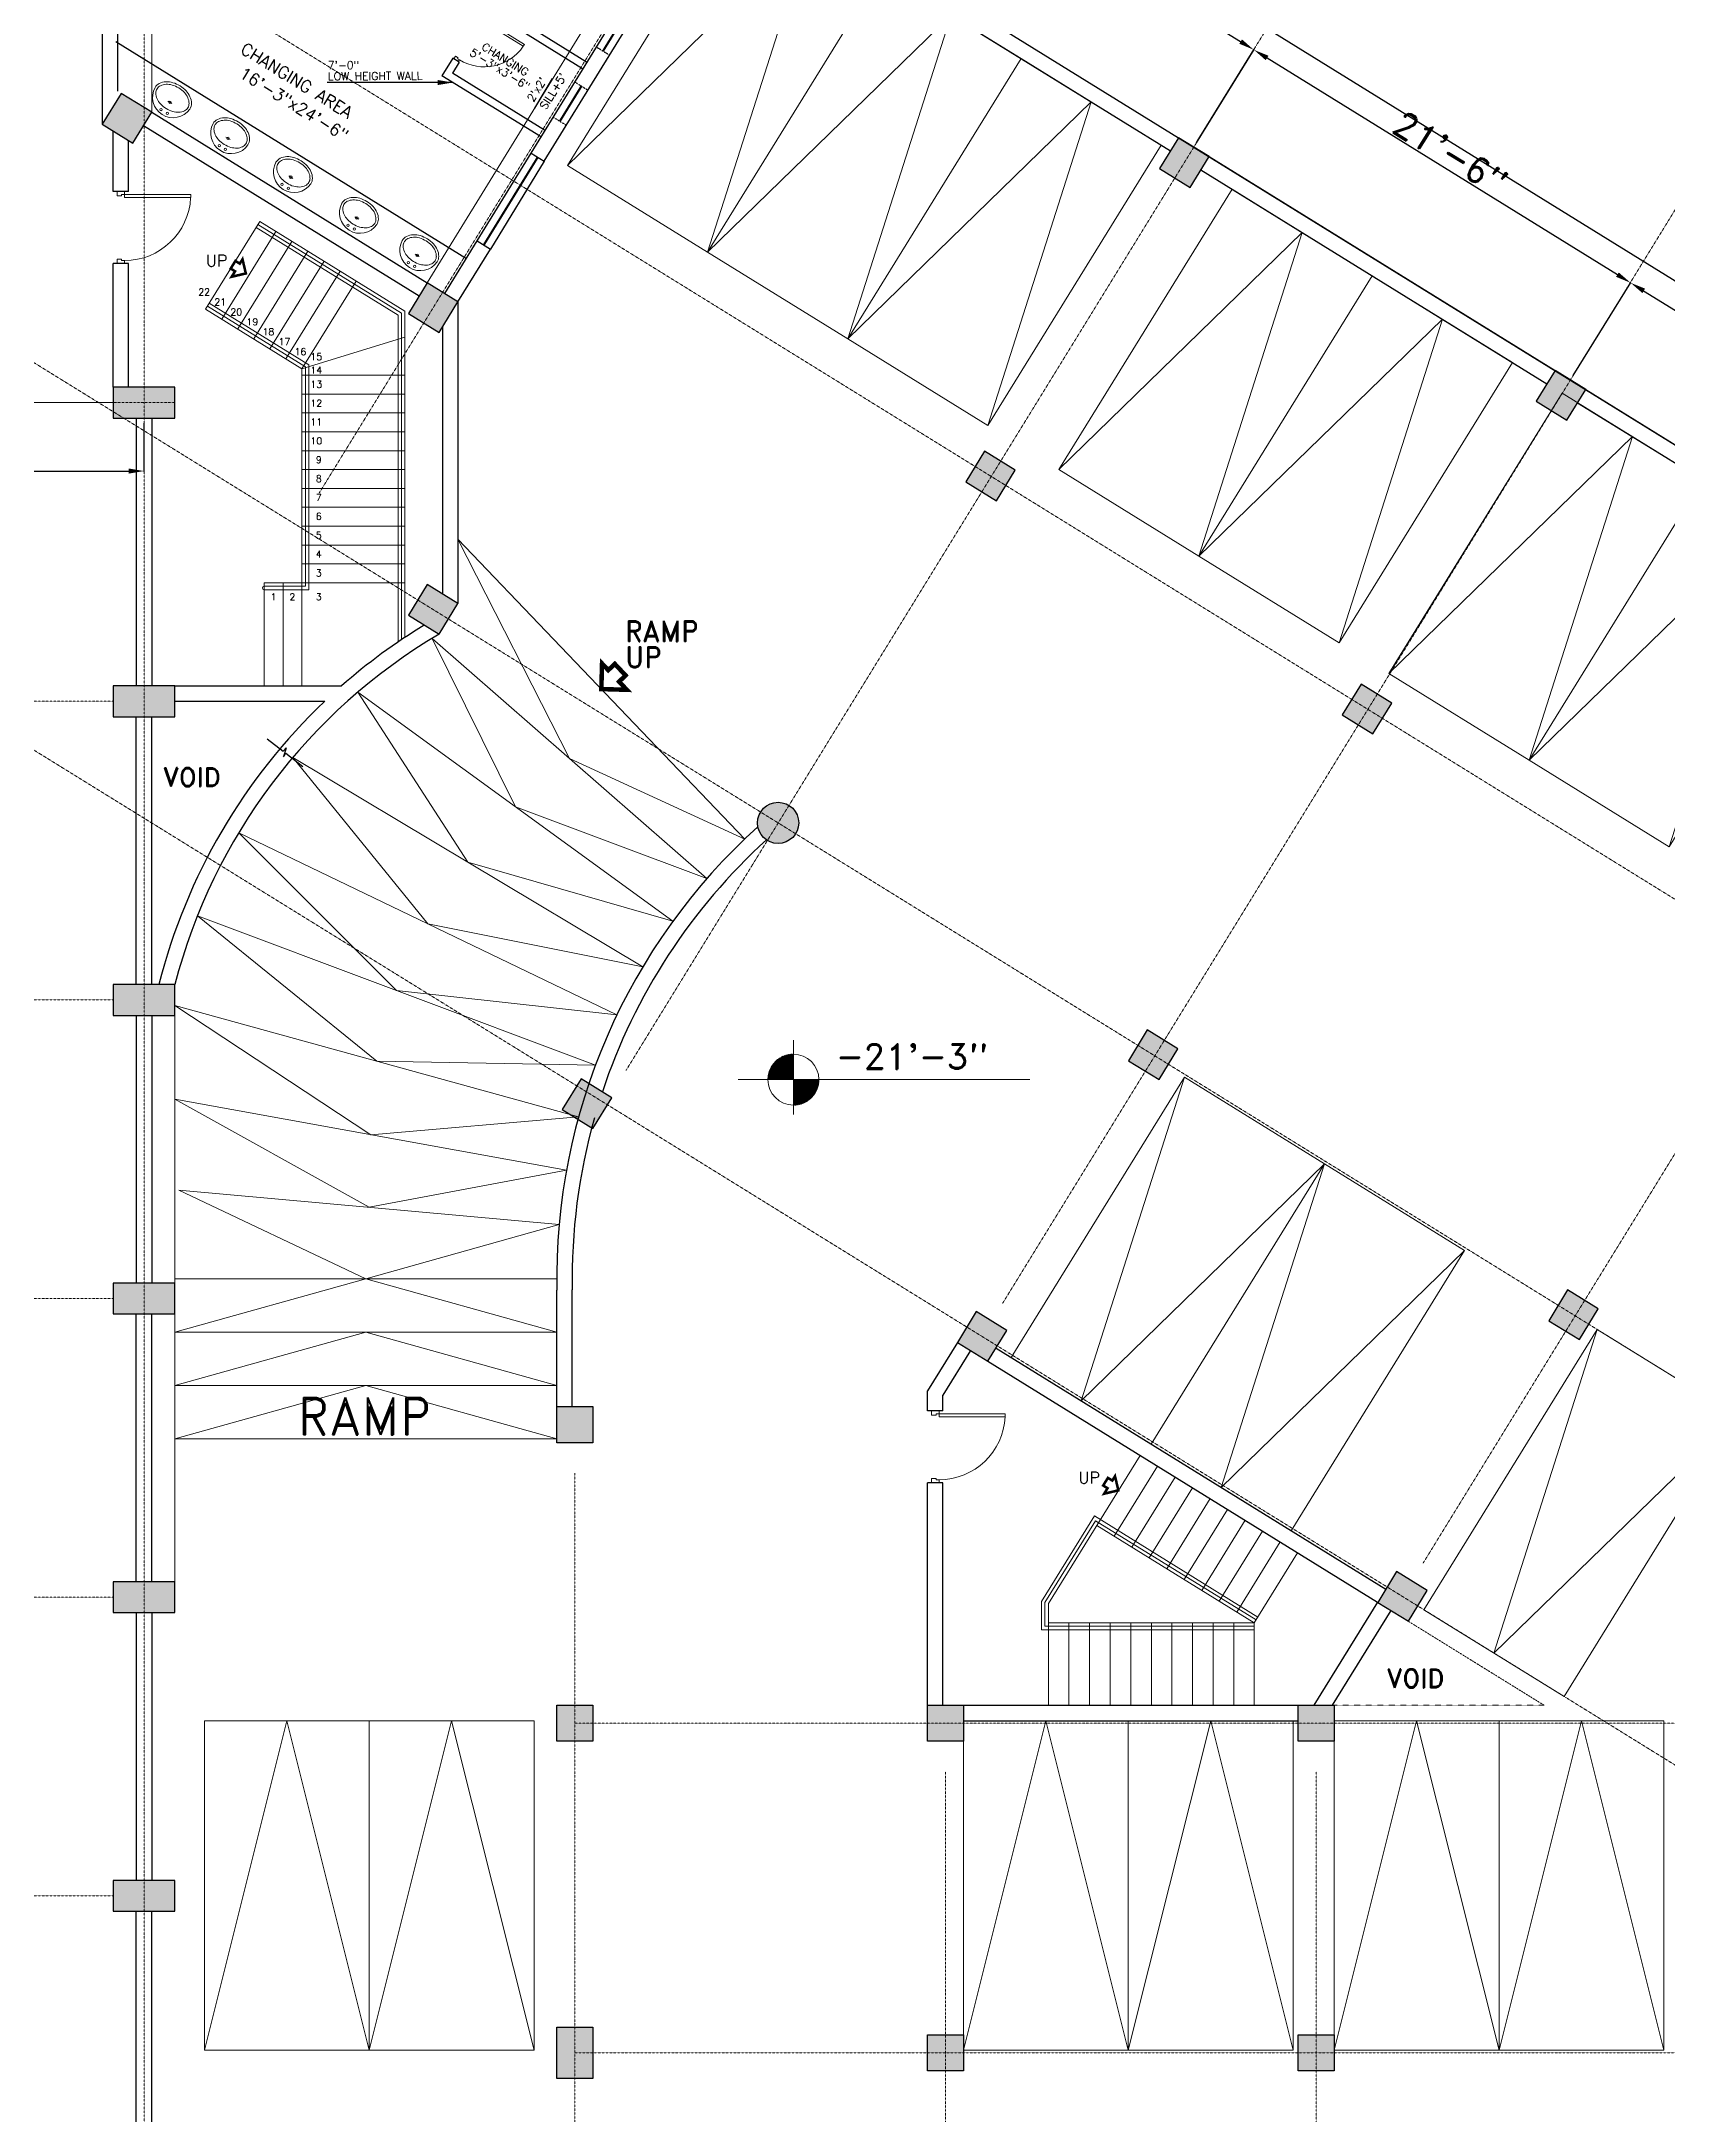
# Model space of a CAD drawing. Header units: inches. Extents: x -110725 to 51121, y 8404 to 44825.
# Drawn here: x -57237 to -56289, y 20985 to 22193 of the extents above; entities that cross this region are included whole.
import ezdxf
from ezdxf.enums import TextEntityAlignment as Align

# ---------------------------------------------------------------- set-up
doc = ezdxf.new("R2010")
doc.units = ezdxf.units.IN
doc.header["$LTSCALE"] = 0.1
doc.header["$MEASUREMENT"] = 0
doc.linetypes.add('CENTER', pattern=[2, 1.25, -0.25, 0.25, -0.25])
doc.linetypes.add('DASHED', pattern=[0.75, 0.5, -0.25])
doc.layers.get('0').update_dxf_attribs({"color": 1, "lineweight": 0})
doc.layers.get('Defpoints').update_dxf_attribs({"lineweight": 0})
for name, color, linetype in [('building', 6, 'Continuous'), ('Column Hatch', 7, 'Continuous'), ('COLUMNS', 200, 'Continuous'), ('GF', 1, 'Continuous'), ('GFT', 4, 'Continuous'), ('GFW', 5, 'Continuous'), ('Hach', 252, 'Continuous')]:
    doc.layers.add(name, color=color, linetype=linetype)
for name, color, linetype, lineweight in [('CAR', 4, 'Continuous', 0), ('dim', 252, 'Continuous', 0), ('DOOR', 32, 'Continuous', 0), ('FIXTURES', 41, 'Continuous', 20), ('GRID', 8, 'CENTER', 0), ('POOL', 2, 'Continuous', 0), ('ramp', 3, 'Continuous', 20), ('stair', 5, 'Continuous', 0), ('terj block plan', 30, 'Continuous', 0), ('TEXT', 3, 'Continuous', 0)]:
    doc.layers.add(name, color=color, linetype=linetype, lineweight=lineweight)
doc.styles.add('ROMAND', font='romand.shx')
doc.dimstyles.new('DIM', dxfattribs={"dimtxt": 15, "dimasz": 9, "dimexe": 0.25, "dimexo": 3, "dimgap": 0.125, "dimtad": 1, "dimdec": 3, "dimzin": 3, "dimdsep": 46, "dimlunit": 4, "dimtxsty": 'ROMAND', "dimcen": 0.125, "dimaunit": 1, "dimadec": 0, "dimazin": 0, "dimtfac": 0.75, "dimtdec": 3, "dimtix": 1, "dimtofl": 0, "dimtmove": 2, "dimatfit": 3, "dimfxl": 1, "dimtolj": 1, "dimtzin": 3, "dimarcsym": 1})

# ---------------------------------------------------------------- blocks, each defined once
blk = doc.blocks.new('*D2935')
at = {"layer": 'Defpoints', "color": 0, "transparency": 16777216}
for p in [(-56844.6, 22303.9), (-56530.3, 22187.9), (-56564.8, 22131.8)]:
    blk.add_point(p, dxfattribs=at)
at = {"layer": 'dim', "color": 0, "lineweight": -2, "transparency": 16777216}
for p, q in [((-56843, 22306.5), (-56810, 22360.2)), ((-56802.4, 22355.3), (-56537.9, 22192.7)), ((-56563.2, 22134.4), (-56530.1, 22188.2))]:
    blk.add_line(p, q, dxfattribs=at)
at = {"layer": 'dim', "color": 0, "transparency": 16777216}
for points in [[(-56801.6, 22356.6), (-56803.2, 22354), (-56810.1, 22360)], [(-56537.1, 22193.9), (-56538.7, 22191.4), (-56530.3, 22187.9)]]:
    blk.add_solid(points, dxfattribs=at)
at = {"layer": 'dim', "color": 0, "transparency": 16777216, "insert": (-56663.2, 22285.3), "char_height": 15, "attachment_point": 5, "rotation": 328.4097, "style": 'ROMAND'}
blk.add_mtext('\\A1;27\'-4{\\H0.75x;\\S1/2;}"', dxfattribs=at)
blk = doc.blocks.new('*D2936')
at = {"layer": 'Defpoints', "color": 0, "transparency": 16777216}
for p in [(-56565.2, 22131.1), (-56310.7, 22052.1), (-56345.8, 21995.4)]:
    blk.add_point(p, dxfattribs=at)
at = {"layer": 'dim', "color": 0, "lineweight": -2, "transparency": 16777216}
for p, q in [((-56563.6, 22133.7), (-56530, 22188)), ((-56522.5, 22183.1), (-56318.4, 22056.9)), ((-56344.2, 21998), (-56310.6, 22052.3))]:
    blk.add_line(p, q, dxfattribs=at)
at = {"layer": 'dim', "color": 0, "transparency": 16777216}
for points in [[(-56521.7, 22184.4), (-56523.3, 22181.8), (-56530.1, 22187.8)], [(-56317.6, 22058.1), (-56319.2, 22055.6), (-56310.7, 22052.1)]]:
    blk.add_solid(points, dxfattribs=at)
at = {"layer": 'dim', "color": 0, "transparency": 16777216, "insert": (-56415.7, 22127.7), "char_height": 15, "attachment_point": 5, "rotation": 328.2649, "style": 'ROMAND'}
blk.add_mtext('\\A1;21\'-6"', dxfattribs=at)
blk = doc.blocks.new('*D2937')
at = {"layer": 'Defpoints', "color": 0, "transparency": 16777216}
for p in [(-56345.8, 21995.4), (-56065.8, 21900.6), (-56100.8, 21843.9)]:
    blk.add_point(p, dxfattribs=at)
at = {"layer": 'dim', "color": 0, "lineweight": -2, "transparency": 16777216}
for p, q in [((-56344.2, 21998), (-56310.6, 22052.3)), ((-56303.1, 22047.4), (-56073.4, 21905.4)), ((-56099.3, 21846.5), (-56065.6, 21900.9))]:
    blk.add_line(p, q, dxfattribs=at)
at = {"layer": 'dim', "color": 0, "transparency": 16777216}
for points in [[(-56302.3, 22048.7), (-56303.8, 22046.1), (-56310.7, 22052.1)], [(-56072.6, 21906.6), (-56074.2, 21904.1), (-56065.8, 21900.6)]]:
    blk.add_solid(points, dxfattribs=at)
at = {"layer": 'dim', "color": 0, "transparency": 16777216, "insert": (-56183.5, 21984.1), "char_height": 15, "attachment_point": 5, "rotation": 328.2649, "style": 'ROMAND'}
blk.add_mtext('\\A1;24\'-0"', dxfattribs=at)
blk = doc.blocks.new('*D2969')
at = {"layer": 'Defpoints', "color": 0, "transparency": 16777216}
for p in [(-57449.9, 21973.3), (-57176.9, 21973.3), (-57176.9, 21942.4)]:
    blk.add_point(p, dxfattribs=at)
at = {"layer": 'dim', "color": 0, "lineweight": -2, "transparency": 16777216}
for p, q in [((-57449.9, 21970.3), (-57449.9, 21942.1)), ((-57176.9, 21970.3), (-57176.9, 21942.1)), ((-57440.9, 21942.4), (-57185.9, 21942.4))]:
    blk.add_line(p, q, dxfattribs=at)
at = {"layer": 'dim', "color": 0, "transparency": 16777216}
for points in [[(-57440.9, 21943.9), (-57440.9, 21940.9), (-57449.9, 21942.4)], [(-57185.9, 21943.9), (-57185.9, 21940.9), (-57176.9, 21942.4)]]:
    blk.add_solid(points, dxfattribs=at)
at = {"layer": 'dim', "color": 0, "transparency": 16777216, "insert": (-57313.4, 21951.4), "char_height": 15, "attachment_point": 5, "style": 'ROMAND'}
blk.add_mtext('\\A1;22\'-9"', dxfattribs=at)
blk = doc.blocks.new('Ar')
at = {"const_width": 1.5}
blk.add_lwpolyline([(-4.5, 0), (-4.5, 3), (-1.5, 3), (-1.5, 6), (4.5, 0), (-1.5, -6), (-1.5, -2.25), (-4.5, -2.25)], close=True, dxfattribs=at)
blk = doc.blocks.new('D2')
for p, q in [((-3, 34.9), (-1.5, 34.9)), ((-3, 1.9), (-3, 34.9)), ((-1.5, 34.9), (-1.5, 1.9)), ((-34.5, 1.9), (-36, 1.9)), ((-36, 1.9), (-36, -1.9)), ((-34.5, 0.4), (-34.5, 1.9)), ((-33.8, 0.4), (-34.5, 0.4)), ((-33.8, -1.9), (-33.8, 0.4)), ((-1.5, 1.9), (-3, 1.9)), ((-2.2, 0.4), (-2.2, -1.9)), ((-1.5, 0.4), (-2.2, 0.4)), ((0, 1.9), (-1.5, 1.9)), ((-1.5, 1.9), (-1.5, 0.4)), ((0, -1.9), (0, 1.9)), ((-36, -1.9), (-33.8, -1.9)), ((-2.2, -1.9), (0, -1.9))]:
    blk.add_line(p, q)
blk.add_arc((-1.5, 1.9), 33, 92.6053, 180)
blk = doc.blocks.new('WHB')
blk.add_line((6277.77, 144651.54), (6277.77, 144653.71))
for points in [[(6269.1, 144652.62, -0.067459), (6269.57, 144656.14, -0.079812), (6270.86, 144658.97, -0.107118), (6273.08, 144661.12, -0.139889), (6275.6, 144661.83, -0.062701)], [(6269.1, 144652.62, 0.067459), (6269.57, 144649.1, 0.079812), (6270.86, 144646.27, 0.107118), (6273.08, 144644.13, 0.139889), (6275.6, 144643.41, 0.062701)]]:
    blk.add_lwpolyline(points, format="xyb")
for centre in [(6277.77, 144652.62), (6282.64, 144654.25), (6282.64, 144651)]:
    blk.add_circle(centre, 0.542)
for centre, radius, start, end in [((6276.92, 144654.93), 6.19, 121.85353, 146.30993), ((6275.6, 144657.06), 3.69, 90, 121.85353), ((6275.04, 144652.62), 9.23, 273.47141, 86.52859), ((6275.6, 144657.06), 3.69, 58.14647, 90), ((6274.28, 144654.93), 6.19, 33.69007, 58.14647), ((6282.33, 144652.62), 12.15, 164.56292, 180), ((6282.33, 144652.62), 12.15, 180, 195.43708), ((6279.01, 144653.54), 8.71, 146.30993, 164.56292), ((6272.18, 144653.54), 8.71, 15.43708, 33.69007), ((6279.01, 144651.71), 8.71, 195.43708, 213.69007), ((6276.92, 144650.31), 6.19, 213.69007, 238.14647), ((6275.6, 144648.18), 3.69, 238.14647, 270), ((6275.6, 144648.18), 3.69, 270, 301.85353), ((6274.28, 144650.31), 6.19, 301.85353, 326.30993), ((6272.18, 144651.71), 8.71, 326.30993, 344.56292)]:
    blk.add_arc(centre, radius, start, end)
blk = doc.blocks.new('RE6')
at = {"layer": 'GFT'}
blk.add_line((-6043.3, 23449.5), (-6033, 23466.8), dxfattribs=at)
at = {"layer": 'GFT', "style": 'ROMAND'}
for s, p in [("SILL+5'", (-6036.8, 23448.3, 10.9)), ("2'x2'", (-6044.2, 23452.8, 10.9))]:
    blk.add_text(s, height=4.61, rotation=57.8753, dxfattribs=at).set_placement(p)
blk = doc.blocks.new('A$C27DA2153')
at = {"layer": 'CAR', "linetype": 'Continuous'}
for q in [(0, 192), (96, 192)]:
    blk.add_line((48, 0), q, dxfattribs=at)
blk.add_lwpolyline([(0, 0), (96, 0), (96, 192), (0, 192)], close=True, dxfattribs=at)

msp = doc.modelspace()

# ---------------------------------------------------------------- hatches: boundary and pattern name
at = {"layer": 'Column Hatch'}
for points in [[(-57190.22692, 22162.47983), (-57201.22764, 22144.59165), (-57183.3673, 22133.54578), (-57172.36658, 22151.43396)], [(-56556.27783, 22125.60089), (-56574.13817, 22136.64676), (-56585.13889, 22118.75858), (-56567.27856, 22107.71271)], [(-56993.94099, 22041.08522), (-57011.80133, 22052.13109), (-57022.80205, 22034.24291), (-57004.94172, 22023.19704)], [(-56993.94099, 22041.08522), (-57011.80133, 22052.13109), (-57022.80205, 22034.24291), (-57004.94172, 22023.19704)], [(-56336.85085, 21989.8945), (-56354.71119, 22000.94037), (-56365.71191, 21983.05219), (-56347.85157, 21972.00632)], [(-57158.86658, 21991.2792), (-57194.86658, 21991.2792), (-57194.86658, 21973.2792), (-57158.86658, 21973.2792)], [(-57158.86658, 21991.2792), (-57194.86658, 21991.2792), (-57194.86658, 21973.2792), (-57158.86658, 21973.2792)], [(-56669.22899, 21942.96683), (-56687.08933, 21954.0127), (-56698.09005, 21936.12452), (-56680.22971, 21925.07865)], [(-56993.94099, 21865.23008), (-57011.80133, 21876.27595), (-57022.80205, 21858.38777), (-57004.94172, 21847.3419)], [(-56993.94099, 21865.23008), (-57011.80133, 21876.27595), (-57022.80205, 21858.38777), (-57004.94172, 21847.3419)], [(-57158.86658, 21817.2792), (-57194.86658, 21817.2792), (-57194.86658, 21799.2792), (-57158.86658, 21799.2792)], [(-57158.86658, 21817.2792), (-57194.86658, 21817.2792), (-57194.86658, 21799.2792), (-57158.86658, 21799.2792)], [(-56449.80201, 21807.26044), (-56467.66234, 21818.30631), (-56478.66307, 21800.41813), (-56460.80273, 21789.37226)], [(-56795.3981, 21737.40973, 1), (-56819.3981, 21737.40973, 1)], [(-57158.86658, 21643.2792), (-57194.86658, 21643.2792), (-57194.86658, 21625.2792), (-57158.86658, 21625.2792)], [(-56574.46213, 21605.69444), (-56592.32247, 21616.74031), (-56603.32319, 21598.85213), (-56585.46285, 21587.80626)], [(-56904.36586, 21577.28521), (-56922.22619, 21588.33108), (-56933.22692, 21570.4429), (-56915.36658, 21559.39703)], [(-57158.86658, 21469.2792), (-57194.86658, 21469.2792), (-57194.86658, 21451.2792), (-57158.86658, 21451.2792)], [(-56329.52038, 21454.20824), (-56347.38072, 21465.2541), (-56358.38144, 21447.36593), (-56340.5211, 21436.32006)], [(-56691.97688, 21452.62469), (-56702.97761, 21434.73651), (-56685.11727, 21423.69064), (-56674.11655, 21441.57882)], [(-56915.36658, 21397.2792), (-56936.36658, 21397.2792), (-56936.36658, 21376.2792), (-56915.36658, 21376.2792)], [(-56429.1748, 21290.09262), (-56447.03514, 21301.13849), (-56458.03586, 21283.25031), (-56440.17552, 21272.20444)], [(-57158.86658, 21295.2792), (-57194.86658, 21295.2792), (-57194.86658, 21277.2792), (-57158.86658, 21277.2792)], [(-56915.36658, 21223.2792), (-56936.36658, 21223.2792), (-56936.36658, 21202.2792), (-56915.36658, 21202.2792)], [(-56699.36658, 21223.2792), (-56720.36658, 21223.2792), (-56720.36658, 21202.2792), (-56699.36658, 21202.2792)], [(-56483.36658, 21223.2792), (-56504.36658, 21223.2792), (-56504.36658, 21202.2792), (-56483.36658, 21202.2792)], [(-57158.86658, 21121.2792), (-57194.86658, 21121.2792), (-57194.86658, 21103.2792), (-57158.86658, 21103.2792)], [(-56915.36658, 21035.7792), (-56936.36658, 21035.7792), (-56936.36658, 21005.7792), (-56915.36658, 21005.7792)], [(-56699.36658, 21031.2792), (-56720.36658, 21031.2792), (-56720.36658, 21010.2792), (-56699.36658, 21010.2792)], [(-56483.36658, 21031.2792), (-56504.36658, 21031.2792), (-56504.36658, 21010.2792), (-56483.36658, 21010.2792)]]:
    msp.add_hatch(color=256, dxfattribs=at).paths.add_polyline_path(points)
at = {"layer": 'TEXT'}
h = msp.add_hatch(dxfattribs=at)
h.set_pattern_fill('ANSI31', color=256, scale=1.25, style=0)
h.set_pattern_definition([(45, (-50048.05341, -7641.49655), (-0.1104854346, 0.1104854346), [])])
h.paths.add_polyline_path([(-56783.66416, 21587.80116), (-56798.49793, 21587.80116), (-56798.49793, 21572.96738, 0.4142135624)])
h.paths.add_polyline_path([(-56798.49793, 21602.63494, 0.4142135624), (-56813.33171, 21587.80116), (-56798.49793, 21587.80116)])

# ---------------------------------------------------------------- linework, layer by layer
at = {"layer": 'building', "linetype": 'Continuous', "elevation": 1.07221}
msp.add_lwpolyline([(-67290.79351, 20306.54046), (-67349.00061, 20691.55207), (-67353.35831, 20787.09078), (-63899.11011, 26306.46684), (-63590.83053, 26390.86365), (-57533.64826, 22826.982), (-53931.72373, 20595.17907), (-53992.32589, 20283.36427), (-67290.79351, 20306.54046)], dxfattribs=at)
at = {"layer": 'COLUMNS', "elevation": 1.07221}
for points in [[(-57201.22764, 22144.59165), (-57183.3673, 22133.54578), (-57172.36658, 22151.43396), (-57190.22692, 22162.47983)], [(-56585.13889, 22118.75858), (-56567.27856, 22107.71271), (-56556.27783, 22125.60089), (-56574.13817, 22136.64676)], [(-57022.80205, 22034.24291), (-57004.94172, 22023.19704), (-56993.94099, 22041.08522), (-57011.80133, 22052.13109)], [(-57022.80205, 22034.24291), (-57004.94172, 22023.19704), (-56993.94099, 22041.08522), (-57011.80133, 22052.13109)], [(-56365.71191, 21983.05219), (-56347.85157, 21972.00632), (-56336.85085, 21989.8945), (-56354.71119, 22000.94037)], [(-57194.86658, 21973.2792), (-57158.86658, 21973.2792), (-57158.86658, 21991.2792), (-57194.86658, 21991.2792)], [(-57194.86658, 21973.2792), (-57158.86658, 21973.2792), (-57158.86658, 21991.2792), (-57194.86658, 21991.2792)], [(-56698.09005, 21936.12452), (-56680.22971, 21925.07865), (-56669.22899, 21942.96683), (-56687.08933, 21954.0127)], [(-57022.80205, 21858.38777), (-57004.94172, 21847.3419), (-56993.94099, 21865.23008), (-57011.80133, 21876.27595)], [(-57022.80205, 21858.38777), (-57004.94172, 21847.3419), (-56993.94099, 21865.23008), (-57011.80133, 21876.27595)], [(-57194.86658, 21799.2792), (-57158.86658, 21799.2792), (-57158.86658, 21817.2792), (-57194.86658, 21817.2792)], [(-57194.86658, 21799.2792), (-57158.86658, 21799.2792), (-57158.86658, 21817.2792), (-57194.86658, 21817.2792)], [(-56478.66307, 21800.41813), (-56460.80273, 21789.37226), (-56449.80201, 21807.26044), (-56467.66234, 21818.30631)], [(-57194.86658, 21625.2792), (-57158.86658, 21625.2792), (-57158.86658, 21643.2792), (-57194.86658, 21643.2792)], [(-56603.32319, 21598.85213), (-56585.46285, 21587.80626), (-56574.46213, 21605.69444), (-56592.32247, 21616.74031)], [(-56933.22692, 21570.4429), (-56915.36658, 21559.39703), (-56904.36586, 21577.28521), (-56922.22619, 21588.33108)], [(-57194.86658, 21451.2792), (-57158.86658, 21451.2792), (-57158.86658, 21469.2792), (-57194.86658, 21469.2792)], [(-56358.38144, 21447.36593), (-56340.5211, 21436.32006), (-56329.52038, 21454.20824), (-56347.38072, 21465.2541)], [(-56702.97761, 21434.73651), (-56685.11727, 21423.69064), (-56674.11655, 21441.57882), (-56691.97688, 21452.62469)], [(-56936.36658, 21397.2792), (-56915.36658, 21397.2792), (-56915.36658, 21376.2792), (-56936.36658, 21376.2792)], [(-56458.03586, 21283.25031), (-56440.17552, 21272.20444), (-56429.1748, 21290.09262), (-56447.03514, 21301.13849)], [(-57194.86658, 21277.2792), (-57158.86658, 21277.2792), (-57158.86658, 21295.2792), (-57194.86658, 21295.2792)], [(-56936.36658, 21223.2792), (-56915.36658, 21223.2792), (-56915.36658, 21202.2792), (-56936.36658, 21202.2792)], [(-56720.36658, 21223.2792), (-56699.36658, 21223.2792), (-56699.36658, 21202.2792), (-56720.36658, 21202.2792)], [(-56504.36658, 21223.2792), (-56483.36658, 21223.2792), (-56483.36658, 21202.2792), (-56504.36658, 21202.2792)], [(-57194.86658, 21103.2792), (-57158.86658, 21103.2792), (-57158.86658, 21121.2792), (-57194.86658, 21121.2792)], [(-56936.36658, 21035.7792), (-56915.36658, 21035.7792), (-56915.36658, 21005.7792), (-56936.36658, 21005.7792)], [(-56720.36658, 21031.2792), (-56699.36658, 21031.2792), (-56699.36658, 21010.2792), (-56720.36658, 21010.2792)], [(-56504.36658, 21031.2792), (-56483.36658, 21031.2792), (-56483.36658, 21010.2792), (-56504.36658, 21010.2792)]]:
    msp.add_lwpolyline(points, close=True, dxfattribs=at)
at = {"layer": 'COLUMNS'}
msp.add_circle((-56807.3981, 21737.40973, 1.07221), 12, dxfattribs=at)
at = {"layer": 'FIXTURES'}
for centre in [(-57155.65975, 22167.15884, 1.07221), (-57121.79353, 22146.21401, 1.07221), (-57085.17499, 22123.56697, 1.07221), (-57046.73368, 22099.79264, 1.07221), (-57011.57069, 22078.0458, 1.07221)]:
    msp.add_arc(centre, 15.85196, 222.93331002, 253.59658333, dxfattribs=at)
at = {"layer": 'GF'}
for p, q in [((-56835.66452, 22298.38984, 1.07221), (-56574.13817, 22136.64676, 1.07221)), ((-56840.39844, 22290.73543, 1.07221), (-56578.8721, 22128.99235, 1.07221)), ((-56951.29104, 22127.63419, 1.07221), (-56854.3699, 22285.26667, 1.07221)), ((-56943.6366, 22122.90024, 1.07221), (-56846.71547, 22280.53272, 1.07221)), ((-57201.22587, 22223.75394, 1.07221), (-57201.22587, 22144.59453, 1.07221)), ((-57192.22587, 22223.75394, 1.07221), (-57192.22587, 22163.7161, 1.07221)), ((-56919.06203, 22180.65293, 1.07221), (-56972.64304, 22213.79054, 1.07221)), ((-56921.429, 22176.82572, 1.07221), (-56975.01001, 22209.96332, 1.07221)), ((-56996.98401, 22182.98831, 1.07221), (-57003.29593, 22172.78241, 1.07221)), ((-56993.15679, 22180.62134, 1.07221), (-56997.10175, 22174.24265, 1.07221)), ((-56993.15679, 22180.62134, 1.07221), (-56996.98401, 22182.98831, 1.07221)), ((-56945.88771, 22137.27783, 1.07221), (-57003.29593, 22172.78241, 1.07221)), ((-56943.52074, 22141.10504, 1.07221), (-56997.10175, 22174.24265, 1.07221)), ((-57177.08118, 22143.7676, 1.07221), (-57016.51593, 22044.46472, 1.07221)), ((-57172.36658, 22151.43396, 1.07221), (-57011.80133, 22052.13109, 1.07221)), ((-57194.86658, 22105.3027, 1.07221), (-57194.86658, 22140.6576, 1.07221)), ((-57194.86658, 22105.3027, 1.07221), (-57194.86658, 22140.6576, 1.07221)), ((-57185.86658, 22105.3027, 1.07221), (-57185.86658, 22135.09148, 1.07221)), ((-57185.86658, 22105.3027, 1.07221), (-57185.86658, 22135.09148, 1.07221)), ((-56951.30339, 22127.61421, 1.07221), (-56943.6366, 22122.90024, 1.07221)), ((-56561.01176, 22117.94648, 1.07221), (-56359.44512, 21993.28596, 1.07221)), ((-56556.27783, 22125.60089, 1.07221), (-56354.71119, 22000.94037, 1.07221)), ((-57001.60773, 22045.79915, 1.07221), (-56982.71746, 22076.52228, 1.07221)), ((-56993.94099, 22041.08522, 1.07221), (-56975.06303, 22071.78833, 1.07221)), ((-56982.72981, 22076.5023, 1.07221), (-56975.06303, 22071.78833, 1.07221)), ((-57194.86658, 21991.2792, 1.07221), (-57194.86658, 22063.3027, 1.07221)), ((-57194.86658, 21991.2792, 1.07221), (-57194.86658, 22063.3027, 1.07221)), ((-57185.86658, 21991.2792, 1.07221), (-57185.86658, 22063.3027, 1.07221)), ((-57185.86658, 21991.2792, 1.07221), (-57185.86658, 22063.3027, 1.07221)), ((-56993.94099, 22041.08522, 1.07221), (-56993.94099, 21865.23008, 1.07221)), ((-57002.94099, 22026.4504, 1.07221), (-57002.94099, 21870.7962, 1.07221)), ((-56336.85085, 21989.8945, 1.07221), (-56109.76944, 21849.45417, 1.07221)), ((-57181.36658, 21973.2792, 1.07221), (-57181.36658, 21817.2792, 1.07221)), ((-57181.36658, 21973.2792, 1.07221), (-57181.36658, 21817.2792, 1.07221)), ((-57181.36658, 21973.2792, 1.07221), (-57181.36658, 21817.2792, 1.07221)), ((-57181.36658, 21973.2792, 1.07221), (-57181.36658, 21817.2792, 1.07221)), ((-57172.36658, 21973.2792, 1.07221), (-57172.36658, 21817.2792, 1.07221)), ((-57172.36658, 21973.2792, 1.07221), (-57172.36658, 21817.2792, 1.07221)), ((-57172.36658, 21973.2792, 1.07221), (-57172.36658, 21817.2792, 1.07221)), ((-57172.36658, 21973.2792, 1.07221), (-57172.36658, 21817.2792, 1.07221)), ((-56341.58478, 21982.2401, 1.07221), (-56114.50337, 21841.79976, 1.07221)), ((-57158.86658, 21817.2792, 1.07221), (-57061.71988, 21817.2792, 1.07221)), ((-57158.86658, 21817.2792, 1.07221), (-57061.71988, 21817.2792, 1.07221)), ((-57158.86658, 21808.2792, 1.07221), (-57071.57386, 21808.2792, 1.07221)), ((-57158.86658, 21808.2792, 1.07221), (-57071.57386, 21808.2792, 1.07221)), ((-57181.36658, 21643.2792, 1.07221), (-57181.36658, 21799.2792, 1.07221)), ((-57181.36658, 21643.2792, 1.07221), (-57181.36658, 21799.2792, 1.07221)), ((-57172.36658, 21643.2792, 1.07221), (-57172.36658, 21799.2792, 1.07221)), ((-57172.36658, 21643.2792, 1.07221), (-57172.36658, 21799.2792, 1.07221)), ((-57181.36658, 21625.2792, 1.07221), (-57181.36658, 21469.2792, 1.07221)), ((-57172.36658, 21625.2792, 1.07221), (-57172.36658, 21469.2792, 1.07221)), ((-56936.36658, 21397.2792, 1.07221), (-56936.36658, 21465.23271, 1.07221)), ((-56927.36658, 21397.2792, 1.07221), (-56927.36658, 21465.31549, 1.07221)), ((-57181.36658, 21295.2792, 1.07221), (-57181.36658, 21451.2792, 1.07221)), ((-57172.36658, 21295.2792, 1.07221), (-57172.36658, 21451.2792, 1.07221)), ((-56684.31055, 21447.91011, 1.07221), (-56684.32245, 21447.89074, 1.07221)), ((-56702.97761, 21434.73651, 1.07221), (-56720.36658, 21406.46046, 1.07221)), ((-56695.32318, 21430.00257, 1.07221), (-56711.36658, 21403.91453, 1.07221)), ((-56680.38334, 21431.34505, 1.07221), (-56453.30193, 21290.90471, 1.07221)), ((-56685.11727, 21423.69064, 1.07221), (-56458.08097, 21283.27821, 1.07221)), ((-56720.36658, 21394.91649, 1.07221), (-56720.36658, 21406.46046, 1.07221)), ((-56711.36658, 21394.91649, 1.07221), (-56720.36658, 21394.91649, 1.07221)), ((-56711.36658, 21394.91649, 1.07221), (-56711.36658, 21403.91453, 1.07221)), ((-56720.36658, 21223.2792, 1.07221), (-56720.36658, 21352.91649, 1.07221)), ((-56711.36658, 21352.91649, 1.07221), (-56720.36658, 21352.91649, 1.07221)), ((-56711.36658, 21223.2792, 1.07221), (-56711.36658, 21352.91649, 1.07221)), ((-56458.08097, 21283.27821, 1.07221), (-56495.18784, 21223.2792, 1.07221)), ((-57181.36658, 21277.2792, 1.07221), (-57181.36658, 21121.2792, 1.07221)), ((-57181.36658, 21277.2792, 1.07221), (-57181.36658, 21121.2792, 1.07221)), ((-57172.36658, 21277.2792, 1.07221), (-57172.36658, 21121.2792, 1.07221)), ((-57172.36658, 21277.2792, 1.07221), (-57172.36658, 21121.2792, 1.07221)), ((-56450.42656, 21278.54428, 1.07221), (-56484.6057, 21223.2792, 1.07221)), ((-56699.36658, 21223.2792, 1.07221), (-56504.36658, 21223.2792, 1.07221)), ((-56699.36658, 21214.2792, 1.07221), (-56504.36658, 21214.2792, 1.07221)), ((-57181.36658, 20947.2792, 1.07221), (-57181.36658, 21103.2792, 1.07221)), ((-57172.36658, 20947.2792, 1.07221), (-57172.36658, 21103.2792, 1.07221))]:
    msp.add_line(p, q, dxfattribs=at)
at = {"layer": 'GF', "linetype": 'Continuous'}
for p, q in [((-57185.86658, 22105.3027, 1.07221), (-57194.86658, 22105.3027, 1.07221)), ((-57185.86658, 22105.3027, 1.07221), (-57194.86658, 22105.3027, 1.07221)), ((-57185.86658, 22063.3027, 1.07221), (-57194.86658, 22063.3027, 1.07221)), ((-57185.86658, 22063.3027, 1.07221), (-57194.86658, 22063.3027, 1.07221))]:
    msp.add_line(p, q, dxfattribs=at)
at = {"layer": 'GF'}
for centre, radius, start, end in [((-56834.75941, 21558.88883, 1.07221), 343.91371, 121.32510047, 131.29486611), ((-56834.75941, 21558.88883, 1.07221), 334.91371, 120.53986716, 165.40550015), ((-56834.75941, 21558.88883, 1.07221), 343.91371, 133.51834688, 165.79556652), ((-56581.82017, 21471.7139, 1.07221), 354.60565, 132.01900245, 181.04726376), ((-56581.82017, 21471.7139, 1.07221), 345.60565, 132.25251949, 161.62674173), ((-56581.82017, 21471.7139, 1.07221), 345.60565, 164.25027139, 181.06081253)]:
    msp.add_arc(centre, radius, start, end, dxfattribs=at)
at = {"layer": 'GFW'}
for p, q in [((-57193.36658, 22192.64062, 1.07221), (-56989.0249, 22066.26386, 1.07221)), ((-56982.72981, 22076.5023, 1.07221), (-56951.30339, 22127.61421, 1.07221)), ((-56943.6366, 22122.90024, 1.07221), (-56975.06303, 22071.78833, 1.07221))]:
    msp.add_line(p, q, dxfattribs=at)
at = {"layer": 'GFW', "linetype": 'DASHED'}
for p, q in [((-56913.25015, 22189.50387, 1.07221), (-56905.59572, 22184.76992, 1.07221)), ((-56925.82063, 22169.05924, 1.07221), (-56918.1539, 22164.34531, 1.07221)), ((-56938.39112, 22148.61461, 1.07221), (-56930.73669, 22143.88066, 1.07221))]:
    msp.add_line(p, q, dxfattribs=at)
at = {"layer": 'GFW', "linetype": 'DASHED', "const_width": 1.25, "elevation": 1.07221}
for points in [[(-56896.84629, 22207.59153), (-56909.42293, 22187.1369)], [(-56921.98726, 22166.70227), (-56934.5639, 22146.24764)]]:
    msp.add_lwpolyline(points, dxfattribs=at)
at = {"layer": 'GFW', "const_width": 1.25, "elevation": 1.07221}
msp.add_lwpolyline([(-56978.89642, 22074.14531), (-56947.47, 22125.25723)], dxfattribs=at)
at = {"layer": 'GRID'}
for p, q in [((-57875.19907, 22676.46292, 1.07221), (-54293.59799, 20461.39283, 1.07221)), ((-57999.85919, 22474.89692, 1.07221), (-54418.25811, 20259.82683, 1.07221)), ((-57176.86658, 22464.92389, 1.07221), (-57176.86658, 20403.03634, 1.07221)), ((-56756.5889, 22447.01819, 1.07221), (-57074.8241, 21929.53876, 1.07221)), ((-58100.84967, 22311.60294, 1.07221), (-54519.24859, 20096.53285, 1.07221)), ((-56477.20222, 22274.22925, 1.07221), (-56896.01546, 21593.20076, 1.07221)), ((-56257.77523, 22138.52286, 1.07221), (-56676.58847, 21457.49437, 1.07221)), ((-56012.83349, 21987.03666, 1.07221), (-56431.64673, 21306.00817, 1.07221)), ((-57158.86658, 21982.2792, 1.07221), (-58293.42803, 21982.2792, 1.07221)), ((-57194.86658, 21982.2792, 1.07221), (-57254.86658, 21982.2792, 1.07221)), ((-57194.86658, 21808.2792, 1.07221), (-58293.42803, 21808.2792, 1.07221)), ((-57194.86658, 21634.2792, 1.07221), (-58293.42803, 21634.2792, 1.07221)), ((-57194.86658, 21460.2792, 1.07221), (-58293.42803, 21460.2792, 1.07221)), ((-56925.86658, 21358.53135, 1.07221), (-56925.86658, 20403.03634, 1.07221)), ((-57194.86658, 21286.2792, 1.07221), (-58293.42803, 21286.2792, 1.07221)), ((-56925.86658, 21212.7792, 1.07221), (-56051.36658, 21212.7792, 1.07221)), ((-56709.86658, 21184.53135, 1.07221), (-56709.86658, 20403.03634, 1.07221)), ((-56493.86658, 21184.53135, 1.07221), (-56493.86658, 20403.03634, 1.07221)), ((-57194.86658, 21112.2792, 1.07221), (-58293.42803, 21112.2792, 1.07221)), ((-56925.86658, 21020.7792, 1.07221), (-55619.36658, 21020.7792, 1.07221))]:
    msp.add_line(p, q, dxfattribs=at)
at = {"layer": 'GRID', "color": 2, "linetype": 'DASHED'}
for p in [(-56440.17552, 21272.20444, 1.07221), (-56483.36658, 21223.2792, 1.07221)]:
    msp.add_line(p, (-56361.06711, 21223.2792, 1.07221), dxfattribs=at)
at = {"layer": 'Hach'}
for p, q in [((-57105.07766, 21786.39732, 1.07221), (-57095.77342, 21779.21055, 1.07221)), ((-57095.77342, 21779.21055, 1.07221), (-57094.11064, 21781.12466, 1.07221)), ((-57094.11064, 21781.12466, 1.07221), (-57095.68274, 21775.94345, 1.07221)), ((-57095.68274, 21775.94345, 1.07221), (-57094.13606, 21777.94583, 1.07221)), ((-57094.13606, 21777.94583, 1.07221), (-57084.27434, 21770.32844, 1.07221))]:
    msp.add_line(p, q, dxfattribs=at)
at = {"layer": 'ramp'}
for p, q in [((-56826.87488, 21728.02104, 1.07221), (-56993.94099, 21902.75849, 1.07221)), ((-56993.94099, 21902.75849, 1.07221), (-56928.92473, 21774.97002, 1.07221)), ((-56848.86356, 21705.02269, 1.07221), (-57008.9859, 21844.91736, 1.07221)), ((-57008.9859, 21844.91736, 1.07221), (-56960.49943, 21746.84048, 1.07221)), ((-56868.70216, 21680.14587, 1.07221), (-57052.29669, 21813.5351, 1.07221)), ((-56988.22565, 21714.52987, 1.07221), (-57052.29669, 21813.5351, 1.07221)), ((-56886.23096, 21653.59088, 1.07221), (-57090.22034, 21775.46886, 1.07221)), ((-57090.22034, 21775.46886, 1.07221), (-57011.48172, 21678.62799, 1.07221)), ((-56928.92473, 21774.97002, 1.07221), (-56826.87488, 21728.02104, 1.07221)), ((-56960.49943, 21746.84048, 1.07221), (-56848.86356, 21705.02269, 1.07221)), ((-56901.30882, 21625.57152, 1.07221), (-57121.65462, 21731.68447, 1.07221)), ((-57029.75344, 21639.82607, 1.07221), (-57121.65462, 21731.68447, 1.07221)), ((-56868.70216, 21680.14587, 1.07221), (-56988.22565, 21714.52987, 1.07221)), ((-56913.81434, 21596.31339, 1.07221), (-57145.69254, 21683.33874, 1.07221)), ((-57145.69254, 21683.33874, 1.07221), (-57041.25671, 21598.51033, 1.07221)), ((-57011.48172, 21678.62799, 1.07221), (-56886.23096, 21653.59088, 1.07221)), ((-56901.30882, 21625.57152, 1.07221), (-57029.75344, 21639.82607, 1.07221)), ((-56923.64684, 21566.05207, 1.07221), (-57158.86658, 21630.96859, 1.07221)), ((-57158.86658, 21630.96859, 1.07221), (-57044.79687, 21555.73178, 1.07221)), ((-57158.86658, 21469.2792, 1.07221), (-57158.86658, 21625.2792, 1.07221)), ((-57041.25671, 21598.51033, 1.07221), (-56913.81434, 21596.31339, 1.07221)), ((-56930.72716, 21535.03118, 1.07221), (-57158.86658, 21576.43238, 1.07221)), ((-57158.86658, 21576.43238, 1.07221), (-57045.77092, 21513.47022, 1.07221)), ((-57044.79687, 21555.73178, 1.07221), (-56923.64684, 21566.05207, 1.07221)), ((-57045.77092, 21513.47022, 1.07221), (-56930.72716, 21535.03118, 1.07221)), ((-56934.99828, 21503.5005, 1.07221), (-57156.54356, 21523.43994, 1.07221)), ((-57156.54356, 21523.43994, 1.07221), (-57047.6462, 21471.7139, 1.07221)), ((-57047.6462, 21471.7139, 1.07221), (-56934.99828, 21503.5005, 1.07221)), ((-56936.42581, 21471.7139, 1.07221), (-57158.86658, 21471.7139, 1.07221)), ((-56936.42581, 21471.7139, 1.07221), (-57158.86658, 21471.7139, 1.07221)), ((-57158.86658, 21451.2792, 1.07221), (-57158.86658, 21295.2792, 1.07221))]:
    msp.add_line(p, q, dxfattribs=at)
at = {"layer": 'ramp', "elevation": 1.07221}
for points in [[(-57047.6462, 21471.7139), (-57158.86658, 21440.65159), (-56936.36658, 21440.65159)], [(-57047.6462, 21440.65159), (-57158.86658, 21409.58927), (-56936.36658, 21409.58927)], [(-57047.6462, 21409.58927), (-57158.86658, 21378.52696), (-56936.36658, 21378.52696)]]:
    msp.add_lwpolyline(points, close=True, dxfattribs=at)
at = {"layer": 'stair'}
for p, q in [((-57140.96662, 22036.77513, 1.07221), (-57109.4071, 22087.8045, 1.07221)), ((-57131.61124, 22030.98922, 1.07221), (-57100.05171, 22082.01858, 1.07221)), ((-57111.51106, 22084.40254, 1.07221), (-57028.83432, 22033.27044, 1.07221)), ((-57110.45908, 22086.10352, 1.07221), (-57026.83432, 22034.38511, 1.07221)), ((-57109.4071, 22087.8045, 1.07221), (-57024.83432, 22035.49978, 1.07221)), ((-57122.25585, 22025.2033, 1.07221), (-57090.69633, 22076.23267, 1.07221)), ((-57112.90047, 22019.41739, 1.07221), (-57081.34094, 22070.44676, 1.07221)), ((-57103.54508, 22013.63148, 1.07221), (-57071.98556, 22064.66084, 1.07221)), ((-57094.1897, 22007.84556, 1.07221), (-57062.63018, 22058.87493, 1.07221)), ((-57084.83432, 22002.05965, 1.07221), (-57053.27479, 22053.08902, 1.07221)), ((-57084.83432, 22002.05965, 1.07221), (-57140.96662, 22036.77513, 1.07221)), ((-57082.83432, 22003.17432, 1.07221), (-57139.91464, 22038.47611, 1.07221)), ((-57080.83432, 22004.28899, 1.07221), (-57138.86265, 22040.17709, 1.07221)), ((-57028.83432, 22033.27044, 1.07221), (-57028.83432, 21842.8106, 1.07221)), ((-57026.83432, 22034.38511, 1.07221), (-57026.83432, 21844.16741, 1.07221)), ((-57024.83432, 22035.49978, 1.07221), (-57024.83432, 21845.50385, 1.07221)), ((-57084.83432, 22002.05965, 1.07221), (-57024.83432, 22020.49978, 1.07221)), ((-57084.83432, 22002.05965, 1.07221), (-57084.83432, 21817.2792, 1.07221)), ((-57084.83432, 21998.2792, 1.07221), (-57024.83432, 21998.2792, 1.07221)), ((-57082.83432, 22003.17432, 1.07221), (-57082.83432, 21875.2792, 1.07221)), ((-57080.83432, 22004.28899, 1.07221), (-57080.83432, 21873.2792, 1.07221)), ((-57084.83432, 21987.2792, 1.07221), (-57024.83432, 21987.2792, 1.07221)), ((-57084.83432, 21976.2792, 1.07221), (-57024.83432, 21976.2792, 1.07221)), ((-57084.83432, 21965.2792, 1.07221), (-57024.83432, 21965.2792, 1.07221)), ((-57084.83432, 21954.2792, 1.07221), (-57024.83432, 21954.2792, 1.07221)), ((-57084.83432, 21943.2792, 1.07221), (-57024.83432, 21943.2792, 1.07221)), ((-57084.83432, 21932.2792, 1.07221), (-57024.83432, 21932.2792, 1.07221)), ((-57084.83432, 21921.2792, 1.07221), (-57024.83432, 21921.2792, 1.07221)), ((-57084.83432, 21910.2792, 1.07221), (-57024.83432, 21910.2792, 1.07221)), ((-57084.83432, 21899.2792, 1.07221), (-57024.83432, 21899.2792, 1.07221)), ((-57084.83432, 21888.2792, 1.07221), (-57024.83432, 21888.2792, 1.07221)), ((-57106.83432, 21877.2792, 1.07221), (-57024.83432, 21877.2792, 1.07221)), ((-57106.83432, 21877.2792, 1.07221), (-57106.83432, 21817.2792, 1.07221)), ((-57106.83432, 21875.2792, 1.07221), (-57082.83432, 21875.2792, 1.07221)), ((-57095.83432, 21877.2792, 1.07221), (-57095.83432, 21817.2792, 1.07221)), ((-57106.83432, 21873.2792, 1.07221), (-57080.83432, 21873.2792, 1.07221)), ((-56649.93561, 21282.57455, 1.07221), (-56596.54086, 21368.90984, 1.07221)), ((-56611.5826, 21321.77444, 1.07221), (-56586.33498, 21362.59794, 1.07221)), ((-56601.37673, 21315.46254, 1.07221), (-56576.12911, 21356.28603, 1.07221)), ((-56591.17085, 21309.15063, 1.07221), (-56565.92323, 21349.97413, 1.07221)), ((-56580.96498, 21302.83873, 1.07221), (-56555.71736, 21343.66222, 1.07221)), ((-56653.93561, 21283.71153, 1.07221), (-56623.08646, 21333.59227, 1.07221)), ((-56623.08646, 21333.59227, 1.07221), (-56527.83164, 21274.68116, 1.07221)), ((-56570.75911, 21296.52682, 1.07221), (-56545.51149, 21337.35032, 1.07221)), ((-56651.93561, 21283.14304, 1.07221), (-56622.43747, 21330.83931, 1.07221)), ((-56622.43747, 21330.83931, 1.07221), (-56528.88363, 21272.98018, 1.07221)), ((-56621.78848, 21328.08635, 1.07221), (-56529.93561, 21271.2792, 1.07221)), ((-56560.55323, 21290.21492, 1.07221), (-56535.30561, 21331.03841, 1.07221)), ((-56550.34736, 21283.90301, 1.07221), (-56525.09974, 21324.72651, 1.07221)), ((-56540.14149, 21277.59111, 1.07221), (-56514.89387, 21318.4146, 1.07221)), ((-56529.93561, 21271.2792, 1.07221), (-56504.68799, 21312.1027, 1.07221)), ((-56653.93561, 21283.71153, 1.07221), (-56653.93561, 21267.2792, 1.07221)), ((-56651.93561, 21283.14304, 1.07221), (-56651.93561, 21269.2792, 1.07221)), ((-56649.93561, 21282.57455, 1.07221), (-56649.93561, 21223.2792, 1.07221)), ((-56649.93561, 21271.2792, 1.07221), (-56529.93561, 21271.2792, 1.07221)), ((-56637.93561, 21271.2792, 1.07221), (-56637.93561, 21223.2792, 1.07221)), ((-56625.93561, 21271.2792, 1.07221), (-56625.93561, 21223.2792, 1.07221)), ((-56613.93561, 21271.2792, 1.07221), (-56613.93561, 21223.2792, 1.07221)), ((-56601.93561, 21271.2792, 1.07221), (-56601.93561, 21223.2792, 1.07221)), ((-56589.93561, 21271.2792, 1.07221), (-56589.93561, 21223.2792, 1.07221)), ((-56577.93561, 21271.2792, 1.07221), (-56577.93561, 21223.2792, 1.07221)), ((-56565.93561, 21271.2792, 1.07221), (-56565.93561, 21223.2792, 1.07221)), ((-56553.93561, 21271.2792, 1.07221), (-56553.93561, 21223.2792, 1.07221)), ((-56541.93561, 21271.2792, 1.07221), (-56541.93561, 21223.2792, 1.07221)), ((-56529.93561, 21271.2792, 1.07221), (-56529.93561, 21223.2792, 1.07221)), ((-56653.93561, 21267.2792, 1.07221), (-56529.93561, 21267.2792, 1.07221)), ((-56651.93561, 21269.2792, 1.07221), (-56529.93561, 21269.2792, 1.07221))]:
    msp.add_line(p, q, dxfattribs=at)
msp.add_arc((-57106.83432, 21874.2792, 1.07221), 1, 90, 270, dxfattribs=at)
at = {"layer": 'terj block plan', "linetype": 'Continuous', "elevation": 1.07221}
msp.add_lwpolyline([(-57901.36658, 20563.53135), (-54331.7441, 20563.53135), (-54290.97679, 20563.53135, 0.7328203079), (-54248.47689, 20698.07354), (-56853.5188, 22309.44548), (-57011.80133, 22052.13108), (-57172.36658, 22151.43396), (-57172.36658, 22313.7792), (-57211.36658, 22313.7792), (-57211.36658, 22318.2792), (-57810.61658, 22318.2792), (-57810.61658, 22313.7792), (-57901.36658, 22313.7792), (-57901.36658, 22156.2792), (-57982.35993, 22156.2792, 0.9999617823), (-57982.36658, 21982.2792), (-57982.36658, 21725.7792), (-58036.36658, 21725.7792), (-58036.36658, 21368.7792), (-57982.36658, 21368.7792), (-57982.37323, 21112.2792, 0.999923566), (-57982.35993, 20938.2792), (-57901.36658, 20938.2792), (-57901.36658, 20755.2792)], format="xyb", close=True, dxfattribs=at)
at = {"layer": 'TEXT'}
for p, q in [((-56798.49793, 21610.72961, 1.07221), (-56798.49793, 21567.55231, 1.07221)), ((-56830.58969, 21587.80116, 1.07221), (-56660.7824, 21587.80116, 1.07221))]:
    msp.add_line(p, q, dxfattribs=at)
msp.add_circle((-56798.49793, 21587.80116, 1.07221), 14.83378, dxfattribs=at)

# ---------------------------------------------------------------- block references
at = {"layer": 'CAR', "linetype": 'Continuous'}
for p, rotation in [((-56747.47881, 22233.26857, 1.07221), 148.2649466748625), ((-56665.83182, 22182.77334, 1.07221), 148.2649466748541), ((-56461.18572, 22056.2083, 1.07221), 148.2649466748541), ((-56268.84776, 21937.25534, 1.07221), 148.2649466748625), ((-56187.20077, 21886.7601, 1.07221), 148.2649466748541), ((-56949.60923, 21214.27924, 1.07221), 180), ((-56507.3665, 21214.27924, 1.07221), 180), ((-56291.3665, 21214.27924, 1.07221), 180)]:
    msp.add_blockref('A$C27DA2153', p, dxfattribs=dict(at, rotation=rotation))
at = {"layer": 'CAR', "linetype": 'Continuous', "xscale": -1}
for p, rotation in [((-56665.83195, 22182.77342, 1.07221), 148.2649466748443), ((-56461.18585, 22056.20838, 1.07221), 148.2649466748443), ((-56590.04298, 21375.47328, 1.07221), 328.2649466748889), ((-56508.39599, 21324.97804, 1.07221), 328.2649466748889), ((-56349.48178, 21228.4553, 1.07221), 328.2649466748889), ((-57141.60938, 21214.27924, 1.07221), 180), ((-56699.36666, 21214.27924, 1.07221), 180), ((-56483.36666, 21214.27924, 1.07221), 180)]:
    msp.add_blockref('A$C27DA2153', p, dxfattribs=dict(at, rotation=rotation))
at = {"layer": 'DOOR', "extrusion": (-7.65666e-07, 4.73532e-07, -1), "xscale": 0.8333359914174954, "yscale": 0.8333359914174954, "zscale": -0.8333359914175108, "rotation": 121.735053325147}
msp.add_blockref('D2', (56979.29059, 22207.31959, -1.01806), dxfattribs=at)
at = {"layer": 'DOOR', "extrusion": (0, 0, -1)}
for p, xscale, yscale, zscale, rotation in [((57190.36658, 22105.3027, -1.07221), 1.166666666666702, 1.166666666666702, -1.166666666666703, 89.9999999999918), ((57190.36658, 22105.3027, -1.07221), 1.166666666666702, 1.166666666666702, -1.166666666666703, 89.9999999999918), ((56715.86658, 21394.91649, -1.07221), 1.166666666666668, 1.166666666666668, -1.166666666667021, 90.00000000000001)]:
    msp.add_blockref('D2', p, dxfattribs=dict(at, xscale=xscale, yscale=yscale, zscale=zscale, rotation=rotation))
at = {"layer": 'FIXTURES', "xscale": -1.296000000000001, "yscale": 1.296000000000001, "zscale": 1.296000000000001, "rotation": 58.26494667484565}
for p in [(106558.76866, -69530.80249, 1.07221), (106592.63487, -69551.74733, 1.07221), (106629.25342, -69574.39436, 1.07221), (106667.69472, -69598.1687, 1.07221), (106702.85772, -69619.91553, 1.07221)]:
    msp.add_blockref('WHB', p, dxfattribs=at)
at = {"layer": 'GF'}
msp.add_blockref('RE6', (-50905.90708, -1295.68913, 1.07221), dxfattribs=at)
at = {"layer": 'GF', "rotation": 328.26}
for p in [(-57121.35986, 22059.92252, 1.07221), (-56612.99166, 21350.86539, 1.07221)]:
    msp.add_blockref('Ar', p, dxfattribs=at)
at = {"layer": 'GF', "xscale": -1.75, "yscale": 1.75, "zscale": 1.75, "rotation": 43.3212552564851}
msp.add_blockref('Ar', (-56904.67873, 21820.79271, 1.07221), dxfattribs=at)

# ---------------------------------------------------------------- texts
at = {"layer": 'GFT', "style": 'ROMAND'}
msp.add_text('5\'-3"x3\'-6"', height=4.608, rotation=328.26494667, dxfattribs=at).set_placement((-56987.53116, 22184.9988, 11.99205))
at = {"layer": 'GFT', "char_height": 4.608, "attachment_point": 7, "style": 'ROMAND'}
for s, insert, rotation in [('CHANGING', (-56980.61366, 22188.37698, 1.07221), 328.26494667), ('7\'-0"', (-57069.72118, 22176.53776, 1.07221), 0.41922995), ('LOW HEIGHT WALL', (-57069.72118, 22170.07074, 1.07221), 0.41922995)]:
    msp.add_mtext_dynamic_manual_height_columns(s, width=116.0095238, gutter_width=101.66862, heights=[0], dxfattribs=dict(at, insert=insert, rotation=rotation))
at = {"layer": 'POOL', "style": 'ROMAND'}
msp.add_text('16\'-3"x24\'-6"', height=7, rotation=328.27, dxfattribs=at).set_placement((-57089.56988, 22156.32022, 1.07221), align=Align.MIDDLE)
at = {"layer": 'POOL', "insert": (-57117.61802, 22192.43825, 1.07221), "char_height": 7, "attachment_point": 1, "rotation": 328.27, "style": 'ROMAND'}
msp.add_mtext_dynamic_manual_height_columns('CHANGING AREA', width=116.0095238, gutter_width=101.66862, heights=[0], dxfattribs=at)
at = {"layer": 'TEXT', "style": 'ROMAND'}
for s, height, p in [('UP', 6.798673, (-57140.75977, 22061.5787, 1.07221)), ('RAMP', 11.897678, (-56896.6087, 21843.14776, 1.07221)), ('UP', 11.897678, (-56896.6087, 21828.01857, 1.07221)), ('VOID', 10.877877, (-57165.80603, 21758.60337, 1.07221)), ('-21\'-3"', 14.872098, (-56773.62551, 21593.89262, 1.07221)), ('RAMP', 21.755754, (-57087.62369, 21380.88046, 1.07221)), ('UP', 6.798673, (-56632.39158, 21352.52158, 1.07221)), ('VOID', 10.877877, (-56452.90557, 21233.49846, 1.07221))]:
    msp.add_text(s, height=height, dxfattribs=at).set_placement(p)
for s, p in [('22', (-57141.8299, 22046.71013, 1.07221)), ('21', (-57132.47452, 22040.92422, 1.07221)), ('20', (-57123.11913, 22035.13831, 1.07221)), ('19', (-57113.76375, 22029.3524, 1.07221)), ('18', (-57104.40837, 22023.56648, 1.07221)), ('17', (-57095.05298, 22017.78057, 1.07221)), ('16', (-57085.6976, 22011.99466, 1.07221)), ('15', (-57076.47264, 22009.09751, 1.07221)), ('14', (-57076.47264, 22001.18916, 1.07221)), ('13', (-57076.47264, 21992.98786, 1.07221)), ('12', (-57076.47264, 21981.98786, 1.07221)), ('11', (-57076.47264, 21970.98786, 1.07221)), ('10', (-57076.47264, 21959.98786, 1.07221)), ('9', (-57075.03492, 21948.98786, 1.07221)), ('8', (-57075.03492, 21937.98786, 1.07221)), ('7', (-57075.03492, 21926.98786, 1.07221)), ('6', (-57075.03492, 21915.98786, 1.07221)), ('5', (-57075.03492, 21904.98786, 1.07221)), ('4', (-57075.03492, 21893.98786, 1.07221)), ('3', (-57075.03492, 21882.98786, 1.07221)), ('1', (-57101.40525, 21869.11911, 1.07221)), ('2', (-57090.40525, 21869.11911, 1.07221)), ('3', (-57075.03492, 21869.11911, 1.07221))]:
    msp.add_text(s, height=4, dxfattribs=at).set_placement(p, align=Align.MIDDLE)

# ---------------------------------------------------------------- dimensions: what is measured, and where the dimension line sits
at = {"layer": 'dim'}
for p1, p2, distance, picture, middle in [((-56844.59468, 22303.91277, 1.07221), (-56564.77336, 22131.83058, 1.07221), 65.87603, '*D2935', (-56663.23446, 22285.27244, 1.07221)), ((-56565.208, 22131.12382, 1.07221), (-56345.78102, 21995.41744, 1.07221), 66.67522, '*D2936', (-56415.66177, 22127.67717, 1.07221))]:
    dim = msp.add_aligned_dim(p1=p1, p2=p2, distance=distance, dimstyle='DIM', dxfattribs=at)
    dim.commit()
    dim.dimension.update_dxf_attribs({"geometry": picture, "text_midpoint": middle})
dim = msp.add_linear_dim(base=(-56065.76863, 21900.6378, 1.07221), p1=(-56345.78102, 21995.41744, 1.07221), p2=(-56100.83927, 21843.93123, 1.07221), angle=148.26494667, dimstyle='DIM', dxfattribs=at)
dim.commit()
dim.dimension.update_dxf_attribs({"geometry": '*D2937', "text_midpoint": (-56183.4774, 21984.08087, 1.07221)})
dim = msp.add_linear_dim(base=(-57176.86658, 21942.38411, 1.07221), p1=(-57449.86658, 21973.2792, 1.07221), p2=(-57176.86658, 21973.2792, 1.07221), dimstyle='DIM', dxfattribs=at)
dim.commit()
dim.dimension.update_dxf_attribs({"geometry": '*D2969', "text_midpoint": (-57313.36658, 21951.43768, 1.07221)})

# ---------------------------------------------------------------- leaders
at = {"layer": 'GFT'}
msp.add_leader([(-56996.84547, 22168.79376, 1.07221), (-57070.07766, 22168.79376, 1.07221)], dimstyle='DIM', dxfattribs=at)

doc.saveas('drawing.dxf')
